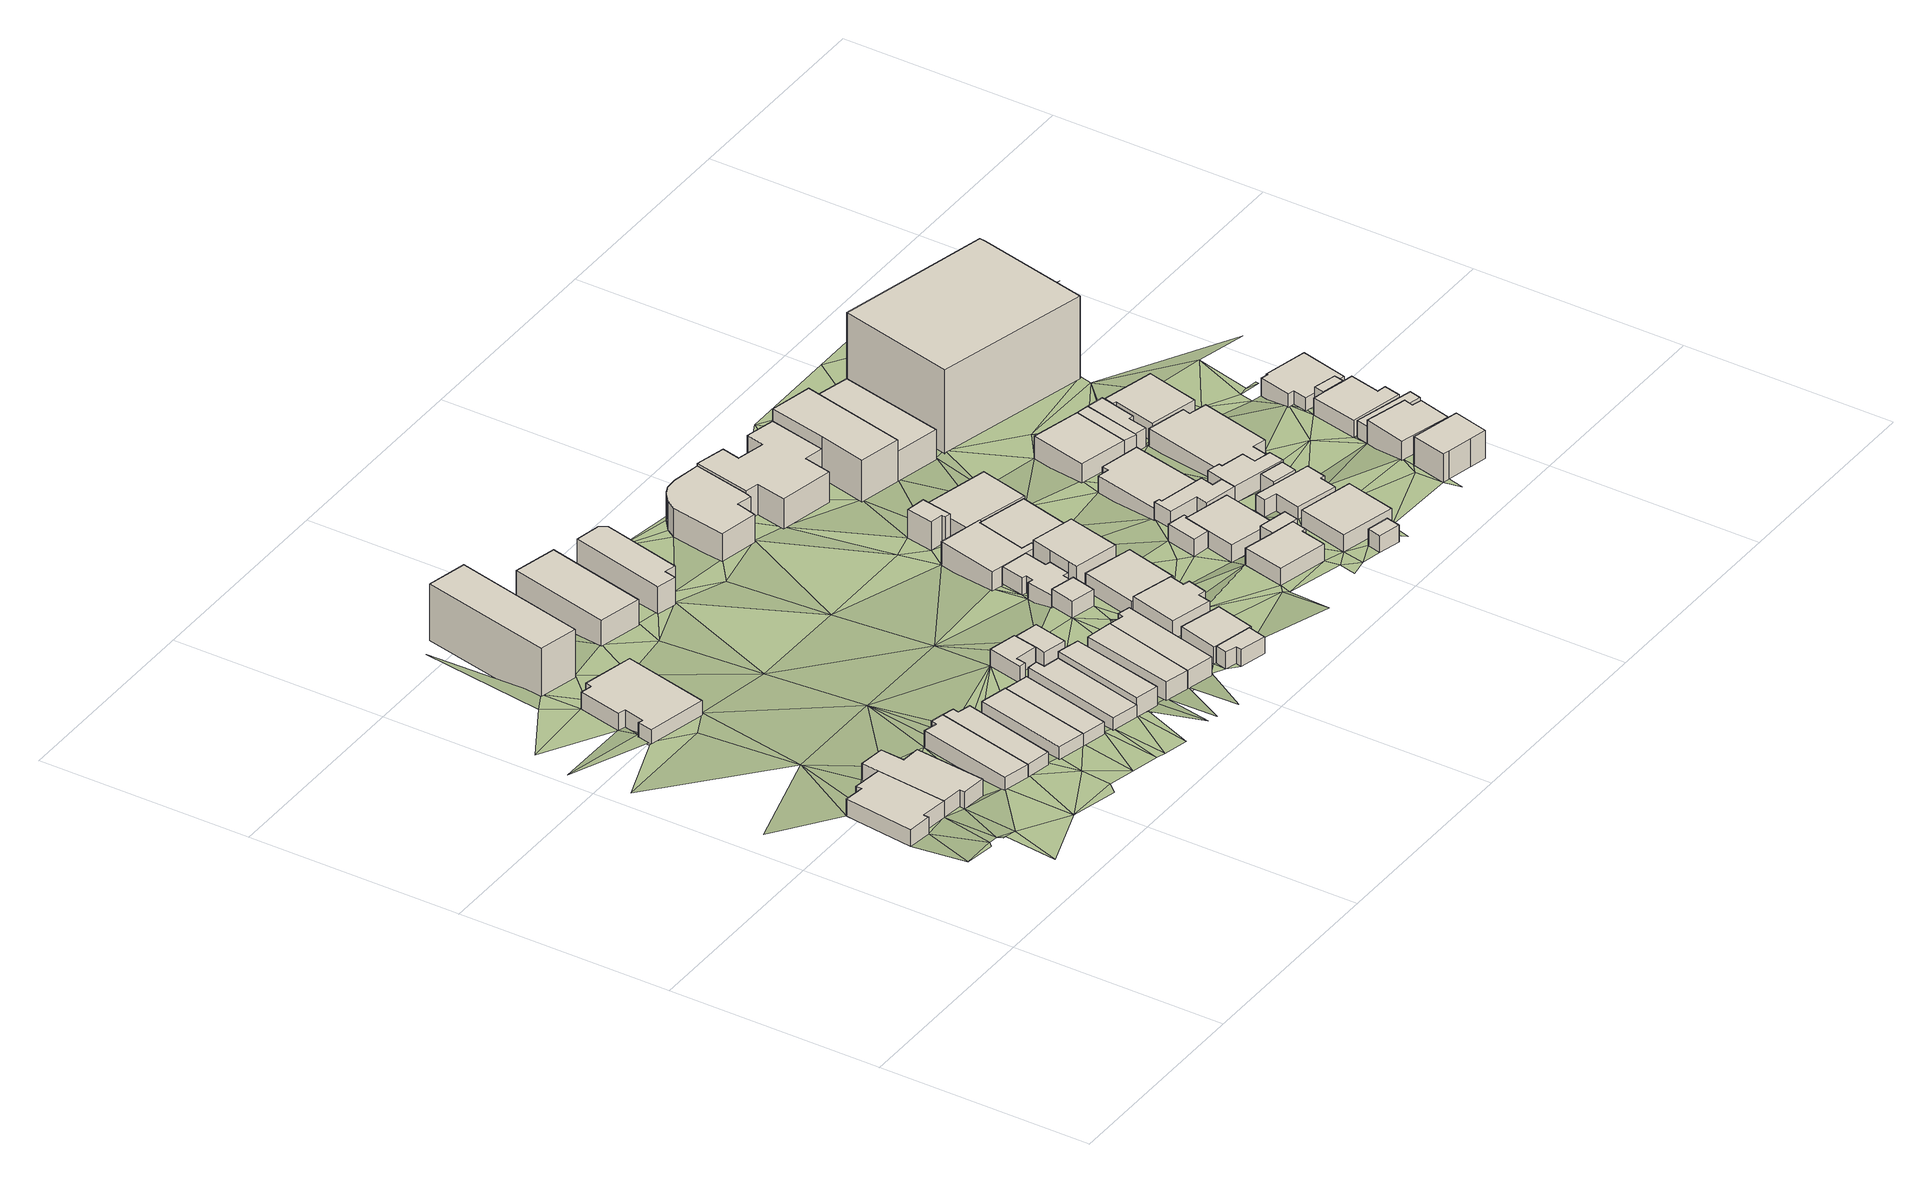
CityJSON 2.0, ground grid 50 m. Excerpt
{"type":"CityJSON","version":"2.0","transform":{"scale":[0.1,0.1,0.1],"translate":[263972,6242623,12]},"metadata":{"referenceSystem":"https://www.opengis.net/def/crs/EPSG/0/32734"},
"CityObjects":{
"building1":{"type":"Building","attributes":{"address":"Barton Street 7915 Cape Town","building":"house","building:levels":"1","footprint":{"type":"Polygon"},"plus_code":"CPXGX4X9+XFW","ground_height":18.93,"building_height":4.1,"roof_height":23.03},"geometry":[{"type":"Solid","lod":"1","boundaries":[[[[0,1,2,3]],[[1,4,5,2]],[[4,6,7,5]],[[6,8,9,7]],[[8,10,11,9]],[[10,12,13,11]],[[12,14,15,13]],[[14,0,3,15]],[[3,2,5,7,9,11,13,15]],[[14,12,10,8,6,4,1,0]]]]}]},
"building2":{"type":"Building","attributes":{"address":"3 Barton Street 7915 Cape Town","building":"semidetached_house","building:levels":"1","footprint":{"type":"Polygon"},"plus_code":"CQX3X9XC+XPW","ground_height":18.93,"building_height":4.1,"roof_height":23.03},"geometry":[{"type":"Solid","lod":"1","boundaries":[[[[0,14,15,3]],[[14,16,17,15]],[[16,18,19,17]],[[18,20,21,19]],[[20,22,23,21]],[[22,24,25,23]],[[24,26,27,25]],[[26,28,29,27]],[[28,0,3,29]],[[3,15,17,19,21,23,25,27,29]],[[28,26,24,22,20,18,16,14,0]]]]}]},
"building3":{"type":"Building","attributes":{"address":"5 Barton Street 7915 Cape Town","building":"semidetached_house","building:levels":"1","footprint":{"type":"Polygon"},"plus_code":"CQXPXFXV+X5X","ground_height":18.86,"building_height":4.1,"roof_height":22.96},"geometry":[{"type":"Solid","lod":"1","boundaries":[[[[30,31,32,33]],[[31,34,35,32]],[[34,36,37,35]],[[36,38,39,37]],[[38,40,41,39]],[[40,30,33,41]],[[33,32,35,37,39,41]],[[40,38,36,34,31,30]]]]}]},
"building4":{"type":"Building","attributes":{"building":"house","building:levels":"1","footprint":{"type":"Polygon"},"plus_code":"CPXWXQX7+X5W","ground_height":14.97,"building_height":4.1,"roof_height":19.07},"geometry":[{"type":"Solid","lod":"1","boundaries":[[[[42,43,44,45]],[[43,46,47,44]],[[46,48,49,47]],[[48,50,51,49]],[[50,52,53,51]],[[52,54,55,53]],[[54,56,57,55]],[[56,58,59,57]],[[58,60,61,59]],[[60,42,45,61]],[[45,44,47,49,51,53,55,57,59,61]],[[60,58,56,54,52,50,48,46,43,42]]]]}]},
"building5":{"type":"Building","attributes":{"address":"7 Barton Street Woodstock 7915 Cape Town","building":"semidetached_house","building:levels":"1","footprint":{"type":"Polygon"},"plus_code":"CRX2XGX9+XGX","ground_height":18.86,"building_height":4.1,"roof_height":22.96},"geometry":[{"type":"Solid","lod":"1","boundaries":[[[[31,30,33,32]],[[30,62,63,33]],[[62,64,65,63]],[[64,66,67,65]],[[66,68,69,67]],[[68,31,32,69]],[[32,33,63,65,67,69]],[[68,66,64,62,30,31]]]]}]},
"building6":{"type":"Building","attributes":{"address":"9 Barton Street Woodstock 7915 Cape Town","building":"semidetached_house","building:levels":"1","footprint":{"type":"Polygon"},"plus_code":"CRXFX9X2+X5X","ground_height":18.86,"building_height":4.1,"roof_height":22.96},"geometry":[{"type":"Solid","lod":"1","boundaries":[[[[70,71,72,73,74,75]],[[71,76,77,73,72]],[[76,78,79,77]],[[78,70,75,74,79]],[[74,73,77,79]],[[78,76,71,70]]]]}]},
"building7":{"type":"Building","attributes":{"address":"124 Victoria Road Woodstock 7915 Cape Town","building":"retail","building:levels":"4","footprint":{"type":"Polygon"},"plus_code":"CQX2XXXJ+X7R","ground_height":13.8,"building_height":12.5,"roof_height":26.3},"geometry":[{"type":"Solid","lod":"1","boundaries":[[[[80,81,82,83]],[[81,84,85,82]],[[84,86,87,85]],[[86,80,83,87]],[[83,82,85,87]],[[86,84,81,80]]]]}]},
"building8":{"type":"Building","attributes":{"address":"11 Barton Street Woodstock 7915 Cape Town","building":"semidetached_house","building:levels":"1","footprint":{"type":"Polygon"},"plus_code":"CRXQXGX6+XHR","ground_height":18.81,"building_height":4.1,"roof_height":22.91},"geometry":[{"type":"Solid","lod":"1","boundaries":[[[[70,78,88,75]],[[78,89,90,88]],[[89,91,92,90]],[[91,70,75,92]],[[75,88,90,92]],[[91,89,78,70]]]]}]},
"building9":{"type":"Building","attributes":{"address":"13 Barton Street Woodstock 7915 Cape Town","building":"semidetached_house","building:levels":"1","footprint":{"type":"Polygon"},"plus_code":"CVX5XVXH+X8R","ground_height":18.81,"building_height":4.1,"roof_height":22.91},"geometry":[{"type":"Solid","lod":"1","boundaries":[[[[93,94,95,96]],[[94,97,98,95]],[[97,99,100,98]],[[99,101,102,100]],[[101,103,104,102]],[[103,93,96,104]],[[96,95,98,100,102,104]],[[103,101,99,97,94,93]]]]}]},
"building10":{"type":"Building","attributes":{"address":"15 Barton Street Woodstock 7915 Cape Town","building":"semidetached_house","building:levels":"1","footprint":{"type":"Polygon"},"plus_code":"CVXFXVX8+X4W","ground_height":20.37,"building_height":4.1,"roof_height":24.47},"geometry":[{"type":"Solid","lod":"1","boundaries":[[[[94,93,96,105,106,95]],[[93,107,108,105,96]],[[107,109,110,108]],[[109,94,95,106,110]],[[106,105,108,110]],[[109,107,93,94]]]]}]},
"building11":{"type":"Building","attributes":{"address":"Barton Street Woodstock 7915 Cape Town","building":"garage","building:levels":"1","footprint":{"type":"Polygon"},"plus_code":"CVX9XPX6+XJX","ground_height":18.81,"building_height":4.1,"roof_height":22.91},"geometry":[{"type":"Solid","lod":"1","boundaries":[[[[111,112,113,114]],[[112,115,116,113]],[[115,117,118,116]],[[117,119,120,118]],[[119,121,122,120]],[[121,123,124,122]],[[123,111,114,124]],[[114,113,116,118,120,122,124]],[[123,121,119,117,115,112,111]]]]}]},
"building12":{"type":"Building","attributes":{"address":"128 Victoria Road Woodstock 7915 Cape Town","building":"retail","building:levels":"2","footprint":{"type":"Polygon"},"plus_code":"CRX4XFX6+XRW","ground_height":13.49,"building_height":6.9,"roof_height":20.39},"geometry":[{"type":"Solid","lod":"1","boundaries":[[[[125,126,127,128]],[[126,129,130,127]],[[129,131,132,130]],[[131,125,128,132]],[[128,127,130,132]],[[131,129,126,125]]]]}]},
"building13":{"type":"Building","attributes":{"address":"17 Barton Street Woodstock 7915 Cape Town","building":"semidetached_house","building:levels":"1","footprint":{"type":"Polygon"},"plus_code":"CVXVXXX3+XFR","ground_height":20.37,"building_height":4.1,"roof_height":24.47},"geometry":[{"type":"Solid","lod":"1","boundaries":[[[[133,134,135,136]],[[134,137,138,135]],[[137,139,140,138]],[[139,133,136,140]],[[136,135,138,140]],[[139,137,134,133]]]]}]},
"building14":{"type":"Building","attributes":{"address":"Barton Street Woodstock 7915 Cape Town","building":"garage","building:levels":"1","footprint":{"type":"Polygon"},"plus_code":"CVXMXXXM+X6R","ground_height":18.81,"building_height":4.1,"roof_height":22.91},"geometry":[{"type":"Solid","lod":"1","boundaries":[[[[112,111,114,113]],[[111,141,142,114]],[[141,143,144,142]],[[143,145,146,144]],[[145,112,113,146]],[[113,114,142,144,146]],[[145,143,141,111,112]]]]}]},
"building15":{"type":"Building","attributes":{"address":"19 Barton Street Woodstock 7915 Cape Town","building":"semidetached_house","building:levels":"1","footprint":{"type":"Polygon"},"plus_code":"C2X6X8XF+X9X","ground_height":20.41,"building_height":4.1,"roof_height":24.51},"geometry":[{"type":"Solid","lod":"1","boundaries":[[[[134,133,136,135]],[[133,147,148,136]],[[147,149,150,148]],[[149,151,152,150]],[[151,153,154,152]],[[153,134,135,154]],[[135,136,148,150,152,154]],[[153,151,149,147,133,134]]]]}]},
"building16":{"type":"Building","attributes":{"address":"12 Caleb Street 7915 Cape Town","building":"garage","building:levels":"1","footprint":{"type":"Polygon"},"plus_code":"C2XMX5XH+X8R","ground_height":20.41,"building_height":4.1,"roof_height":24.51},"geometry":[{"type":"Solid","lod":"1","boundaries":[[[[155,156,157,158]],[[156,159,160,157]],[[159,161,162,160]],[[161,163,164,162]],[[163,165,166,164]],[[165,155,158,166]],[[158,157,160,162,164,166]],[[165,163,161,159,156,155]]]]}]},
"building17":{"type":"Building","attributes":{"address":"Rubidor House 138 Victoria Road Woodstock Cape Town","building":"retail","building:levels":"2","footprint":{"type":"Polygon"},"plus_code":"CRXRXPX9+XWW","ground_height":13.76,"building_height":6.9,"roof_height":20.66},"geometry":[{"type":"Solid","lod":"1","boundaries":[[[[167,168,169,170]],[[168,171,172,169]],[[171,173,174,172]],[[173,175,176,174]],[[175,177,178,176]],[[177,179,180,178]],[[179,167,170,180]],[[170,169,172,174,176,178,180]],[[179,177,175,173,171,168,167]]]]}]},
"building18":{"type":"Building","attributes":{"address":"12 Caleb Street Woodstock 7915 Cape Town","building":"house","building:levels":"1","footprint":{"type":"Polygon"},"plus_code":"C2XPX5XJ+XHR","ground_height":20.41,"building_height":4.1,"roof_height":24.51},"geometry":[{"type":"Solid","lod":"1","boundaries":[[[[156,155,158,157]],[[155,181,182,158]],[[181,183,184,182]],[[183,185,186,184]],[[185,187,188,186]],[[187,156,157,188]],[[157,158,182,184,186,188]],[[187,185,183,181,155,156]]]]}]},
"building19":{"type":"Building","attributes":{"address":"Woodstock Cape Town","building":"garage","building:levels":"1","footprint":{"type":"Polygon"},"plus_code":"C2XHXPX9+X4X","ground_height":18.77,"building_height":4.1,"roof_height":22.87},"geometry":[{"type":"Solid","lod":"1","boundaries":[[[[189,190,191,192,193,194]],[[190,195,196,192,191]],[[195,197,198,196]],[[197,189,194,193,198]],[[193,192,196,198]],[[197,195,190,189]]]]}]},
"building20":{"type":"Building","attributes":{"address":"10 Caleb Street Woodstock 7915 Cape Town","building":"house","building:levels":"1","footprint":{"type":"Polygon"},"plus_code":"C2XWX2X8+X3R","ground_height":20.41,"building_height":4.1,"roof_height":24.51},"geometry":[{"type":"Solid","lod":"1","boundaries":[[[[199,200,201,202]],[[200,203,204,201]],[[203,205,206,204]],[[205,207,208,206]],[[207,209,210,208]],[[209,211,212,210]],[[211,213,214,212]],[[213,199,202,214]],[[202,201,204,206,208,210,212,214]],[[213,211,209,207,205,203,200,199]]]]}]},
"building21":{"type":"Building","attributes":{"address":"Woodstock Cape Town","building":"yes","building:levels":"1","footprint":{"type":"Polygon"},"plus_code":"C2XPXFX2+XXW","ground_height":17.2,"building_height":4.1,"roof_height":21.3},"geometry":[{"type":"Solid","lod":"1","boundaries":[[[[215,216,217,218]],[[216,219,220,217]],[[219,221,222,220]],[[221,223,224,222]],[[223,225,191,224]],[[225,226,194,191]],[[226,227,228,194]],[[227,229,230,228]],[[229,231,232,230]],[[231,233,234,232]],[[233,235,236,234]],[[235,237,238,236]],[[237,215,218,238]],[[218,217,220,222,224,191,194,228,230,232,234,236,238]],[[237,235,233,231,229,227,226,225,223,221,219,216,215]]]]}]},
"building22":{"type":"Building","attributes":{"address":"8 Caleb Street Woodstock 7915 Cape Town","building":"house","building:levels":"1","footprint":{"type":"Polygon"},"plus_code":"C3X4X2X6+XJR","ground_height":18.77,"building_height":4.1,"roof_height":22.87},"geometry":[{"type":"Solid","lod":"1","boundaries":[[[[239,240,241,242]],[[240,243,244,241]],[[243,245,246,244]],[[245,247,248,246]],[[247,249,250,248]],[[249,239,242,250]],[[242,241,244,246,248,250]],[[249,247,245,243,240,239]]]]}]},
"building23":{"type":"Building","attributes":{"address":"Woodstock Cape Town","building":"yes","building:levels":"1","footprint":{"type":"Polygon"},"plus_code":"C2XRXJX4+X7X","ground_height":17.2,"building_height":4.1,"roof_height":21.3},"geometry":[{"type":"Solid","lod":"1","boundaries":[[[[251,252,238,218]],[[252,253,254,238]],[[253,255,256,254]],[[255,257,258,256]],[[257,259,260,258]],[[259,261,262,260]],[[261,263,264,262]],[[263,265,266,264]],[[265,267,268,266]],[[267,251,218,268]],[[218,238,254,256,258,260,262,264,266,268]],[[267,265,263,261,259,257,255,253,252,251]]]]}]},
"building24":{"type":"Building","attributes":{"address":"140 Victoria Road Woodstock 7915 Cape Town","building":"retail","building:levels":"2","footprint":{"type":"Polygon"},"plus_code":"C2X3X7XV+XHV","ground_height":13.86,"building_height":6.9,"roof_height":20.76},"geometry":[{"type":"Solid","lod":"1","boundaries":[[[[269,270,271,272]],[[270,273,274,271]],[[273,275,276,274]],[[275,277,278,276]],[[277,279,280,278]],[[279,281,282,280]],[[281,283,284,282]],[[283,285,286,284]],[[285,287,288,286]],[[287,289,290,288]],[[289,269,272,290]],[[272,271,274,276,278,280,282,284,286,288,290]],[[289,287,285,283,281,279,277,275,273,270,269]]]]}]},
"building25":{"type":"Building","attributes":{"address":"6 Caleb Street Woodstock 7915 Cape Town","building":"house","building:levels":"2","footprint":{"type":"Polygon"},"plus_code":"C3X6X5X4+XWW","ground_height":17.19,"building_height":6.9,"roof_height":24.09},"geometry":[{"type":"Solid","lod":"1","boundaries":[[[[233,231,232,291,292,234]],[[231,293,294,291,232]],[[293,295,296,294]],[[295,297,298,296]],[[297,299,300,298]],[[299,233,234,292,300]],[[292,291,294,296,298,300]],[[299,297,295,293,231,233]]]]}]},
"building26":{"type":"Building","attributes":{"address":"Caleb Street Woodstock 7915 Cape Town","building":"yes","building:levels":"2","footprint":{"type":"Polygon"},"plus_code":"C2XXXHX5+XJX","ground_height":15.65,"building_height":6.9,"roof_height":22.55},"geometry":[{"type":"Solid","lod":"1","boundaries":[[[[301,302,303,304]],[[302,305,306,303]],[[305,307,308,306]],[[307,309,310,308]],[[309,311,312,310]],[[311,301,304,312]],[[304,303,306,308,310,312]],[[311,309,307,305,302,301]]]]}]},
"building27":{"type":"Building","attributes":{"address":"4 Caleb Street Woodstock 7915 Cape Town","building":"house","building:levels":"1","footprint":{"type":"Polygon"},"plus_code":"C3X9XPX6+XGX","ground_height":17.19,"building_height":4.1,"roof_height":21.29},"geometry":[{"type":"Solid","lod":"1","boundaries":[[[[255,313,314,256]],[[313,315,316,314]],[[315,261,262,316]],[[261,259,260,262]],[[259,257,258,260]],[[257,255,256,258]],[[256,314,316,262,260,258]],[[257,259,261,315,313,255]]]]}]},
"building28":{"type":"Building","attributes":{"address":"9 Caleb Street Woodstock 7915 Cape Town","building":"residential","building:use":"residential","building:levels":"1","beds":"9","social_facility":"group_home","footprint":{"type":"Polygon"},"plus_code":"C4X8XCXP+X4V","ground_height":20.32,"building_height":4.1,"roof_height":24.42},"geometry":[{"type":"Solid","lod":"1","boundaries":[[[[317,318,319,320]],[[318,321,322,319]],[[321,323,324,322]],[[323,325,326,324]],[[325,327,328,326]],[[327,329,330,328]],[[329,317,320,330]],[[320,319,322,324,326,328,330]],[[329,327,325,323,321,318,317]]]]}]},
"building29":{"type":"Building","attributes":{"address":"Caleb Street Woodstock 7915 Cape Town","building":"garage","building:levels":"1","footprint":{"type":"Polygon"},"plus_code":"C4X4X6X3+XXV","ground_height":18.75,"building_height":4.1,"roof_height":22.85},"geometry":[{"type":"Solid","lod":"1","boundaries":[[[[331,332,333,334]],[[332,335,336,333]],[[335,337,338,336]],[[337,339,340,338]],[[339,341,342,340]],[[341,331,334,342]],[[334,333,336,338,340,342]],[[341,339,337,335,332,331]]]]}]},
"building30":{"type":"Building","attributes":{"address":"144 Victoria Road Woodstock 7915 Cape Town","building":"retail","building:levels":"2","footprint":{"type":"Polygon"},"plus_code":"C2XWXQX9+X9V","ground_height":14.53,"building_height":6.9,"roof_height":21.43},"geometry":[{"type":"Solid","lod":"1","boundaries":[[[[343,344,272,345,346,271]],[[344,347,348,345,272]],[[347,349,350,348]],[[349,351,352,350]],[[351,353,354,352]],[[353,355,356,354]],[[355,357,358,356]],[[357,359,360,358]],[[359,361,362,360]],[[361,363,364,362]],[[363,365,366,364]],[[365,343,271,346,366]],[[346,345,348,350,352,354,356,358,360,362,364,366]],[[365,363,361,359,357,355,353,351,349,347,344,343]]]]}]},
"building31":{"type":"Building","attributes":{"address":"2 Caleb Street Woodstock 7915 Cape Town","building":"house","building:levels":"1","footprint":{"type":"Polygon"},"plus_code":"C3XGXXX6+X7X","ground_height":15.76,"building_height":4.1,"roof_height":19.86},"geometry":[{"type":"Solid","lod":"1","boundaries":[[[[367,368,369,370]],[[368,371,372,369]],[[371,373,374,372]],[[373,375,376,374]],[[375,377,378,376]],[[377,379,380,378]],[[379,381,382,380]],[[381,367,370,382]],[[370,369,372,374,376,378,380,382]],[[381,379,377,375,373,371,368,367]]]]}]},
"building32":{"type":"Building","attributes":{"address":"Caleb Street Woodstock 7915 Cape Town","building":"garage","building:levels":"1","footprint":{"type":"Polygon"},"plus_code":"C4XHXVXF+XRX","ground_height":20.29,"building_height":4.1,"roof_height":24.39},"geometry":[{"type":"Solid","lod":"1","boundaries":[[[[383,384,320,319]],[[384,385,386,320]],[[385,387,388,386]],[[387,389,390,388]],[[389,383,319,390]],[[319,320,386,388,390]],[[389,387,385,384,383]]]]}]},
"building33":{"type":"Building","attributes":{"address":"7 Caleb Street Woodstock 7915 Cape Town","building":"house","building:levels":"1","footprint":{"type":"Polygon"},"plus_code":"C4XCXJXC+XQV","ground_height":18.75,"building_height":4.1,"roof_height":22.85},"geometry":[{"type":"Solid","lod":"1","boundaries":[[[[391,392,393,334]],[[392,394,395,393]],[[394,396,397,395]],[[396,398,336,397]],[[398,399,333,336]],[[399,391,334,333]],[[334,393,395,397,336,333]],[[399,398,396,394,392,391]]]]}]},
"building34":{"type":"Building","attributes":{"address":"Caesar Street 7915 Woodstock, Cape Town","building":"garage","building:levels":"1","footprint":{"type":"Polygon"},"plus_code":"C5X3XQXM+XJW","ground_height":20.29,"building_height":4.1,"roof_height":24.39},"geometry":[{"type":"Solid","lod":"1","boundaries":[[[[400,401,402,403]],[[401,404,405,402]],[[404,406,407,405]],[[406,400,403,407]],[[403,402,405,407]],[[406,404,401,400]]]]}]},
"building35":{"type":"Building","attributes":{"address":"Caleb Street Woodstock 7915 Cape Town","building":"garage","building:levels":"1","footprint":{"type":"Polygon"},"plus_code":"C4XMXFXM+XXR","ground_height":18.71,"building_height":4.1,"roof_height":22.81},"geometry":[{"type":"Solid","lod":"1","boundaries":[[[[408,409,410,411]],[[409,412,413,414,410]],[[412,415,416,417,414,413]],[[415,418,419,420,417,416]],[[418,421,422,423,420,419]],[[421,424,425,423,422]],[[424,426,427,425]],[[426,428,429,427]],[[428,430,431,429]],[[430,408,411,431]],[[411,410,414,417,420,423,425,427,429,431]],[[430,428,426,424,421,418,415,412,409,408]]]]}]},
"building36":{"type":"Building","attributes":{"address":"8 Caesar Street Woodstock 7915 Cape Town","building":"house","building:levels":"1","footprint":{"type":"Polygon"},"plus_code":"C5X5X3X4+XFX","ground_height":20.29,"building_height":4.1,"roof_height":24.39},"geometry":[{"type":"Solid","lod":"1","boundaries":[[[[432,433,434,435]],[[433,436,437,434]],[[436,438,439,437]],[[438,432,435,439]],[[435,434,437,439]],[[438,436,433,432]]]]}]},
"building37":{"type":"Building","attributes":{"address":"146 Victoria Road Woodstock 7915 Cape Town","building":"retail","building:levels":"3","footprint":{"type":"Polygon"},"plus_code":"C3XPX8X9+X2X","ground_height":14.65,"building_height":9.7,"roof_height":24.35},"geometry":[{"type":"Solid","lod":"1","boundaries":[[[[440,441,442,443,444,445]],[[441,446,356,447,443,442]],[[446,448,449,450,447,356]],[[448,451,452,450,449]],[[451,440,445,444,452]],[[444,443,447,450,452]],[[451,448,446,441,440]]]]}]},
"building38":{"type":"Building","attributes":{"address":"6 Caleb Street Woodstock 7915 Cape Town","building":"house","building:levels":"1","footprint":{"type":"Polygon"},"plus_code":"C4XPXCXX+XHX","ground_height":17.16,"building_height":4.1,"roof_height":21.26},"geometry":[{"type":"Solid","lod":"1","boundaries":[[[[453,454,413,416]],[[454,455,456,413]],[[455,457,458,456]],[[457,459,460,458]],[[459,461,462,460]],[[461,463,464,462]],[[463,465,466,464]],[[465,453,416,466]],[[416,413,456,458,460,462,464,466]],[[465,463,461,459,457,455,454,453]]]]}]},
"building39":{"type":"Building","attributes":{"address":"6 Caesar Street Woodstock 7915 Cape Town","building":"house","building:levels":"1","footprint":{"type":"Polygon"},"plus_code":"C5X9X5X2+X5X","ground_height":18.71,"building_height":4.1,"roof_height":22.81},"geometry":[{"type":"Solid","lod":"1","boundaries":[[[[467,468,469,470]],[[468,471,472,469]],[[471,473,474,472]],[[473,475,476,474]],[[475,477,478,476]],[[477,479,480,478]],[[479,481,482,480]],[[481,467,470,482]],[[470,469,472,474,476,478,480,482]],[[481,479,477,475,473,471,468,467]]]]}]},
"building40":{"type":"Building","attributes":{"address":"148 Victoria Road Woodstock 7915 Cape Town","building":"retail","building:levels":"2","footprint":{"type":"Polygon"},"plus_code":"C4X5X5X7+XPX","ground_height":14.65,"building_height":6.9,"roof_height":21.55},"geometry":[{"type":"Solid","lod":"1","boundaries":[[[[440,451,483,445]],[[451,484,485,483]],[[484,486,487,485]],[[486,440,445,487]],[[445,483,485,487]],[[486,484,451,440]]]]}]},
"building41":{"type":"Building","attributes":{"address":"Caesar Street Woodstock 7915 Cape Town","building":"garage","building:levels":"1","footprint":{"type":"Polygon"},"plus_code":"C5XCXHXQ+XRV","ground_height":18.71,"building_height":4.1,"roof_height":22.81},"geometry":[{"type":"Solid","lod":"1","boundaries":[[[[488,489,490,491]],[[489,492,493,490]],[[492,494,495,493]],[[494,488,491,495]],[[491,490,493,495]],[[494,492,489,488]]]]}]},
"building42":{"type":"Building","attributes":{"address":"Caesar Street Woodstock 7915 Cape Town","building":"garage","building:levels":"1","footprint":{"type":"Polygon"},"plus_code":"C5X6XVXC+X6W","ground_height":18.71,"building_height":4.1,"roof_height":22.81},"geometry":[{"type":"Solid","lod":"1","boundaries":[[[[496,497,498,499,500,501]],[[497,502,503,504,499,498]],[[502,505,506,507,504,503]],[[505,508,509,510,507,506]],[[508,511,512,510,509]],[[511,428,429,512]],[[428,426,427,429]],[[426,513,514,427]],[[513,496,501,500,514]],[[500,499,504,507,510,512,429,427,514]],[[513,426,428,511,508,505,502,497,496]]]]}]},
"building43":{"type":"Building","attributes":{"address":"1 Caleb Street Woodstock 7915 Cape Town","building":"house","building:levels":"1","footprint":{"type":"Polygon"},"plus_code":"C4XWXWXM+X4X","ground_height":17.16,"building_height":4.1,"roof_height":21.26},"geometry":[{"type":"Solid","lod":"1","boundaries":[[[[515,516,517,518]],[[516,519,520,517]],[[519,521,522,520]],[[521,515,518,522]],[[518,517,520,522]],[[521,519,516,515]]]]}]},
"building44":{"type":"Building","attributes":{"address":"Caleb Street Woodstock 7915 Cape Town","building":"garage","building:levels":"1","footprint":{"type":"Polygon"},"plus_code":"C5X8X7X5+XGV","ground_height":17.16,"building_height":4.1,"roof_height":21.26},"geometry":[{"type":"Solid","lod":"1","boundaries":[[[[523,515,518,524]],[[515,521,522,518]],[[521,525,526,522]],[[525,527,528,526]],[[527,523,524,528]],[[524,518,522,526,528]],[[527,525,521,515,523]]]]}]},
"building45":{"type":"Building","attributes":{"address":"4 Caesar Street Woodstock 7915 Cape Town","building":"house","building:levels":"1","footprint":{"type":"Polygon"},"plus_code":"C5XMXHX2+XWV","ground_height":17.16,"building_height":4.1,"roof_height":21.26},"geometry":[{"type":"Solid","lod":"1","boundaries":[[[[529,530,506,509]],[[530,531,503,506]],[[531,532,498,503]],[[532,533,501,498]],[[533,534,535,501]],[[534,536,537,535]],[[536,538,539,537]],[[538,540,541,539]],[[540,542,543,541]],[[542,544,545,543]],[[544,546,547,545]],[[546,529,509,547]],[[509,506,503,498,501,535,537,539,541,543,545,547]],[[546,544,542,540,538,536,534,533,532,531,530,529]]]]}]},
"building46":{"type":"Building","attributes":{"address":"Caesar Street Woodstock 7915 Cape Town","building":"garage","building:levels":"1","footprint":{"type":"Polygon"},"plus_code":"C5XGX7X6+XQR","ground_height":17.16,"building_height":4.1,"roof_height":21.26},"geometry":[{"type":"Solid","lod":"1","boundaries":[[[[523,527,528,524]],[[527,548,549,528]],[[548,550,551,549]],[[550,552,553,551]],[[552,554,555,553]],[[554,523,524,555]],[[524,528,549,551,553,555]],[[554,552,550,548,527,523]]]]}]},
"building47":{"type":"Building","attributes":{"address":"9 Caesar Street Woodstock Cape Town","building":"house","building:levels":"2","footprint":{"type":"Polygon"},"plus_code":"C6XMX7XW+XWV","ground_height":20.21,"building_height":6.9,"roof_height":27.11},"geometry":[{"type":"Solid","lod":"1","boundaries":[[[[556,557,558,559,560,561]],[[557,562,563,559,558]],[[562,564,565,563]],[[564,566,567,565]],[[566,568,569,567]],[[568,556,561,560,569]],[[560,559,563,565,567,569]],[[568,566,564,562,557,556]]]]}]},
"building48":{"type":"Building","attributes":{"address":"2 Caesar Street Woodstock 7915 Cape Town","building":"house","building:levels":"1","footprint":{"type":"Polygon"},"plus_code":"C5XWXMXP+XFV","ground_height":17.02,"building_height":4.1,"roof_height":21.12},"geometry":[{"type":"Solid","lod":"1","boundaries":[[[[570,571,572,573]],[[571,574,575,572]],[[574,576,577,575]],[[576,578,579,577]],[[578,580,581,579]],[[580,570,573,581]],[[573,572,575,577,579,581]],[[580,578,576,574,571,570]]]]}]},
"building49":{"type":"Building","attributes":{"address":"The Victoria 152 Victoria Road Woodstock 7915 Cape Town","building":"apartments","building:levels":"7","footprint":{"type":"Polygon"},"plus_code":"C5XCXMXF+X8R","ground_height":14.65,"building_height":20.9,"roof_height":35.55},"geometry":[{"type":"Solid","lod":"1","boundaries":[[[[582,583,584,585,586,587]],[[583,588,589,585,584]],[[588,590,591,589]],[[590,592,593,591]],[[592,582,587,586,593]],[[586,585,589,591,593]],[[592,590,588,583,582]]]]}]},
"building50":{"type":"Building","attributes":{"address":"7 Caesar Street Woodstock 7915 Cape Town","building":"house","building:levels":"1","footprint":{"type":"Polygon"},"plus_code":"C6XRX7X3+X3R","ground_height":20.21,"building_height":4.1,"roof_height":24.31},"geometry":[{"type":"Solid","lod":"1","boundaries":[[[[594,595,596,597,598,599]],[[595,600,601,597,596]],[[600,602,603,601]],[[602,604,605,603]],[[604,606,607,605]],[[606,594,599,598,607]],[[598,597,601,603,605,607]],[[606,604,602,600,595,594]]]]}]},
"building51":{"type":"Building","attributes":{"address":"Caesar Street Woodstock 7915 Cape Town","building":"garage","building:levels":"1","footprint":{"type":"Polygon"},"plus_code":"C6XXX3XW+XFW","ground_height":18.68,"building_height":4.1,"roof_height":22.78},"geometry":[{"type":"Solid","lod":"1","boundaries":[[[[595,594,599,596]],[[594,608,609,599]],[[608,610,611,609]],[[610,612,613,611]],[[612,595,596,613]],[[596,599,609,611,613]],[[612,610,608,594,595]]]]}]},
"building52":{"type":"Building","attributes":{"address":"5 Caesar Street Woodstock 7915 Cape Town","building":"house","building:levels":"1","footprint":{"type":"Polygon"},"plus_code":"C6XWXMX7+X7W","ground_height":18.64,"building_height":4.1,"roof_height":22.74},"geometry":[{"type":"Solid","lod":"1","boundaries":[[[[614,615,616,617]],[[615,618,619,616]],[[618,620,621,619]],[[620,622,623,621]],[[622,624,625,623]],[[624,626,627,625]],[[626,628,629,627]],[[628,614,617,629]],[[617,616,619,621,623,625,627,629]],[[628,626,624,622,620,618,615,614]]]]}]},
"building53":{"type":"Building","attributes":{"address":"Caesar Street 7915 Woodstock, Cape Town","building":"garage","building:levels":"1","footprint":{"type":"Polygon"},"plus_code":"C7X2X4X8+X8X","ground_height":18.68,"building_height":4.1,"roof_height":22.78},"geometry":[{"type":"Solid","lod":"1","boundaries":[[[[630,615,616,631,632,633]],[[615,614,634,635,631,616]],[[614,636,637,638,635,634]],[[636,630,633,632,638,637]],[[632,631,635,638]],[[636,614,615,630]]]]}]},
"building54":{"type":"Building","attributes":{"address":"3 Caesar Street Woodstock 7915 Cape Town","building":"house","building:levels":"1","footprint":{"type":"Polygon"},"plus_code":"C7X3XGX3+XRR","ground_height":17.16,"building_height":4.1,"roof_height":21.26},"geometry":[{"type":"Solid","lod":"1","boundaries":[[[[639,640,641,642]],[[640,643,644,641]],[[643,645,646,644]],[[645,647,648,646]],[[647,649,650,648]],[[649,651,652,650]],[[651,653,654,652]],[[653,655,637,654]],[[655,656,657,637]],[[656,639,642,657]],[[642,641,644,646,648,650,652,654,637,657]],[[656,655,653,651,649,647,645,643,640,639]]]]}]},
"terrain1":{"type":"TINRelief","geometry":[{"type":"CompositeSurface","lod":"1","boundaries":[[[8,658,10]],[[658,659,660]],[[658,660,10]],[[661,662,663]],[[664,665,661]],[[10,660,14]],[[14,660,664]],[[661,663,664]],[[14,12,10]],[[662,666,663]],[[6,667,668]],[[4,1,6]],[[18,664,663]],[[14,664,18]],[[667,6,1]],[[14,18,16]],[[18,663,669]],[[669,663,666]],[[0,28,1]],[[28,667,1]],[[669,20,18]],[[667,670,671]],[[671,670,672]],[[673,672,674]],[[673,674,50]],[[667,28,26]],[[666,675,669]],[[666,676,677]],[[26,24,22]],[[20,669,38]],[[678,50,48]],[[679,675,666]],[[679,666,677]],[[680,678,48]],[[38,22,20]],[[52,674,681]],[[50,674,52]],[[26,22,38]],[[670,667,682]],[[670,682,672]],[[679,683,675]],[[684,667,26]],[[677,685,679]],[[48,686,680]],[[687,683,679]],[[38,684,26]],[[43,48,46]],[[43,686,48]],[[667,684,682]],[[38,36,34]],[[679,685,688]],[[679,688,687]],[[686,689,680]],[[683,687,690]],[[686,43,691]],[[684,38,34]],[[692,685,693]],[[688,685,692]],[[34,31,684]],[[683,690,64]],[[43,42,691]],[[68,66,64]],[[684,31,68]],[[693,694,695]],[[692,693,695]],[[682,684,696]],[[42,682,696]],[[694,697,698]],[[694,698,695]],[[42,699,691]],[[64,117,68]],[[695,91,692]],[[117,684,68]],[[700,691,701]],[[64,690,117]],[[698,697,702]],[[699,701,691]],[[42,696,703]],[[690,70,117]],[[699,42,703]],[[101,91,695]],[[704,705,702]],[[702,705,698]],[[701,706,700]],[[119,70,91]],[[696,684,707]],[[704,708,705]],[[701,709,706]],[[699,710,701]],[[117,70,119]],[[101,119,91]],[[117,707,684]],[[711,712,708]],[[713,699,703]],[[119,101,121]],[[101,99,121]],[[710,699,125]],[[97,714,99]],[[123,121,99]],[[715,703,696]],[[97,94,714]],[[705,708,137]],[[141,99,714]],[[111,123,99]],[[141,714,94]],[[703,716,713]],[[111,99,141]],[[717,712,718]],[[705,137,109]],[[707,719,696]],[[141,94,143]],[[715,696,719]],[[707,117,115]],[[716,703,715]],[[109,143,94]],[[143,109,137]],[[115,145,707]],[[115,112,145]],[[713,716,167]],[[137,134,143]],[[717,159,187]],[[131,713,167]],[[159,156,187]],[[159,163,161]],[[187,185,717]],[[720,721,715]],[[143,195,145]],[[143,134,195]],[[185,149,717]],[[715,719,722]],[[707,145,223]],[[720,715,722]],[[151,134,153]],[[195,134,151]],[[149,185,723]],[[265,719,707]],[[190,145,195]],[[181,155,165]],[[185,183,723]],[[151,149,724]],[[151,724,195]],[[723,199,149]],[[725,707,223]],[[722,726,720]],[[223,145,190]],[[177,720,727]],[[199,724,149]],[[728,723,183]],[[729,722,719]],[[195,724,197]],[[239,724,199]],[[725,265,707]],[[724,239,197]],[[720,726,281]],[[720,281,727]],[[199,240,239]],[[730,728,183]],[[197,239,249]],[[726,722,729]],[[223,221,216]],[[730,731,728]],[[216,725,223]],[[181,732,183]],[[733,189,197]],[[221,219,216]],[[734,729,719]],[[265,734,719]],[[735,725,216]],[[733,197,249]],[[199,213,240]],[[215,735,216]],[[215,725,735]],[[736,733,249]],[[733,736,229]],[[732,181,737]],[[730,183,732]],[[209,213,211]],[[229,736,231]],[[279,727,281]],[[213,209,245]],[[245,240,213]],[[240,245,243]],[[279,277,727]],[[249,738,736]],[[277,739,727]],[[299,235,233]],[[209,730,321]],[[237,235,299]],[[730,732,323]],[[737,740,732]],[[209,321,245]],[[247,738,249]],[[265,302,734]],[[741,237,299]],[[729,734,742]],[[743,729,744]],[[323,321,730]],[[744,729,742]],[[265,307,302]],[[732,740,323]],[[301,734,302]],[[734,301,742]],[[245,745,247]],[[307,265,381]],[[299,297,741]],[[265,263,381]],[[307,305,302]],[[741,297,746]],[[742,747,744]],[[744,747,748]],[[247,297,738]],[[745,245,341]],[[245,321,749]],[[307,381,309]],[[341,245,749]],[[323,740,325]],[[379,309,381]],[[750,746,297]],[[377,309,379]],[[309,377,373]],[[311,309,373]],[[751,742,301]],[[311,371,301]],[[375,373,377]],[[339,247,745]],[[339,297,247]],[[752,325,740]],[[753,343,754]],[[373,371,311]],[[261,755,263]],[[341,339,745]],[[751,301,371]],[[381,263,756]],[[331,341,749]],[[749,321,389]],[[757,750,297]],[[758,742,751]],[[389,321,318]],[[759,760,752]],[[754,343,365]],[[755,750,757]],[[297,339,761]],[[755,756,263]],[[325,752,433]],[[757,297,761]],[[760,433,752]],[[749,389,762]],[[325,329,327]],[[433,329,325]],[[339,337,763]],[[756,755,757]],[[363,361,365]],[[764,751,371]],[[761,339,763]],[[751,765,758]],[[433,760,404]],[[766,758,765]],[[404,760,406]],[[317,329,767]],[[371,768,764]],[[335,424,337]],[[371,769,768]],[[762,389,770]],[[433,432,329]],[[365,361,359]],[[337,421,763]],[[329,432,767]],[[757,465,756]],[[465,757,761]],[[337,424,421]],[[767,432,770]],[[424,335,396]],[[433,404,436]],[[762,770,468]],[[770,432,771]],[[468,396,762]],[[404,401,436]],[[771,468,770]],[[756,465,772]],[[424,396,426]],[[436,401,773]],[[764,768,774]],[[768,769,774]],[[467,396,468]],[[769,756,516]],[[468,771,471]],[[396,467,426]],[[432,438,771]],[[359,441,775]],[[756,772,516]],[[465,463,461]],[[461,772,465]],[[408,430,428]],[[426,467,488]],[[776,774,769]],[[511,408,428]],[[777,771,438]],[[489,488,467]],[[776,769,516]],[[440,775,441]],[[467,481,489]],[[772,461,778]],[[511,459,408]],[[426,488,513]],[[777,438,779]],[[459,511,508]],[[777,779,477]],[[436,780,438]],[[459,778,461]],[[481,492,489]],[[781,774,776]],[[488,494,513]],[[776,516,782]],[[492,513,494]],[[481,513,492]],[[780,436,568]],[[459,508,783]],[[775,440,590]],[[778,459,784]],[[438,785,779]],[[513,786,496]],[[459,783,784]],[[781,776,590]],[[782,516,515]],[[590,440,781]],[[787,784,788]],[[780,785,438]],[[779,595,481]],[[789,513,481]],[[783,788,784]],[[790,791,786]],[[556,568,792]],[[786,513,789]],[[783,793,788]],[[780,568,566]],[[515,523,782]],[[794,788,793]],[[788,794,795]],[[775,590,796]],[[779,785,595]],[[786,789,790]],[[776,782,797]],[[780,566,785]],[[783,544,793]],[[794,793,578]],[[789,481,595]],[[794,578,576]],[[794,576,554]],[[576,574,554]],[[798,793,544]],[[566,564,785]],[[523,799,782]],[[544,542,540]],[[789,800,790]],[[595,620,789]],[[523,554,799]],[[540,798,544]],[[540,790,800]],[[620,595,612]],[[785,564,801]],[[799,554,574]],[[789,620,618]],[[802,564,562]],[[540,803,798]],[[782,799,797]],[[800,789,618]],[[799,574,804]],[[620,612,805]],[[803,804,798]],[[540,806,803]],[[800,806,540]],[[796,590,807]],[[800,618,808]],[[808,618,615]],[[809,800,808]],[[803,806,810]],[[615,630,808]],[[805,612,811]],[[645,806,800]],[[812,804,803]],[[803,810,812]],[[799,804,812]],[[810,813,814]],[[815,814,813]],[[814,812,810]],[[796,807,816]],[[817,799,812]],[[807,818,819]],[[807,820,816]]]}]}
},
"vertices":[
[250,480,69],[180,489,69],[180,489,110],[250,480,110],[179,475,69],[179,475,110],[132,481,69],[132,481,110],[110,314,69],[110,314,110],[167,308,69],[167,308,110],[168,320,69],[168,320,110],[232,312,69],[232,312,110],
[281,307,69],[281,307,110],[280,294,69],[280,294,110],[338,288,69],[338,288,110],[355,455,69],[355,455,110],[310,458,69],[310,458,110],[315,515,69],[315,515,110],[254,522,69],[254,522,110],
[430,239,69],[485,477,69],[485,477,110],[430,239,110],[454,484,69],[454,484,110],[450,470,69],[450,470,110],[418,478,69],[418,478,110],[366,254,69],[366,254,110],
[361,1143,30],[240,1170,30],[240,1170,71],[361,1143,71],[236,1155,30],[236,1155,71],[209,1161,30],[209,1161,71],[185,1058,30],[185,1058,71],[203,1053,30],[203,1053,71],[192,1004,30],[192,1004,71],[181,1007,30],[181,1007,71],[173,972,30],[173,972,71],[314,940,30],[314,940,71],
[488,228,69],[488,228,110],[541,448,69],[541,448,110],[510,456,69],[510,456,110],[513,470,69],[513,470,110],
[631,421,68],[566,436,68],[566,436,109],[566,436,110],[631,421,110],[631,421,109],[516,219,68],[516,219,110],[581,204,68],[581,204,110],
[278,1566,5],[208,1256,5],[208,1256,143],[278,1566,143],[301,1234,5],[301,1234,143],[372,1544,5],[372,1544,143],
[581,204,109],[639,191,68],[639,191,109],[690,408,68],[690,408,109],
[725,168,68],[778,389,68],[778,389,109],[725,168,109],[739,397,68],[739,397,109],[743,419,68],[743,419,109],[717,422,68],[717,422,109],[660,183,68],[660,183,109],
[725,168,125],[778,389,125],[781,155,68],[781,155,125],[831,376,68],[831,376,125],
[786,448,68],[797,502,68],[797,502,109],[786,448,109],[798,506,68],[798,506,109],[731,521,68],[731,521,109],[712,439,68],[712,439,109],[728,436,68],[728,436,109],[732,458,68],[732,458,109],
[482,1490,15],[426,1252,15],[426,1252,84],[482,1490,84],[528,1228,15],[528,1228,84],[584,1466,15],[584,1466,84],
[862,135,68],[917,355,68],[917,355,125],[862,135,125],[853,367,68],[853,367,125],[805,149,68],[805,149,125],
[780,423,68],[780,423,109],[836,411,68],[836,411,109],[854,490,68],[854,490,109],
[928,119,68],[928,119,125],[985,352,68],[985,352,125],[955,359,68],[955,359,125],[952,346,68],[952,346,125],
[1055,111,84],[964,132,84],[964,132,125],[1055,111,125],[957,104,84],[957,104,125],[984,97,84],[984,97,125],[981,83,84],[981,83,125],[1044,67,84],[1044,67,125],
[637,1444,18],[583,1217,18],[583,1217,87],[637,1444,87],[630,1206,18],[630,1206,87],[636,1233,18],[636,1233,87],[663,1227,18],[663,1227,87],[708,1415,18],[708,1415,87],[697,1432,18],[697,1432,87],
[1060,109,84],[1060,109,125],[1084,202,84],[1084,202,125],[984,228,84],[984,228,125],[959,134,84],[959,134,125],
[1033,516,68],[975,530,68],[975,530,93],[975,530,109],[1033,516,109],[1033,516,93],[961,472,68],[961,472,109],[1019,458,68],[1019,458,109],
[1021,366,68],[992,253,68],[992,253,125],[1021,366,125],[1090,228,68],[1090,228,125],[1097,258,68],[1097,258,125],[1115,254,68],[1115,254,125],[1127,300,68],[1127,300,125],[1112,304,68],[1112,304,125],[1121,340,68],[1121,340,125],
[1007,668,52],[995,613,52],[995,613,93],[1007,668,93],[1005,610,52],[1005,610,93],[1001,592,52],[1001,592,93],[988,595,52],[988,595,93],[975,530,52],[1033,516,52],[1039,515,52],[1039,515,93],[1047,548,52],[1047,548,93],[1060,545,52],[1060,545,93],[1072,596,52],[1072,596,93],[1060,599,52],[1060,599,93],[1073,654,52],[1073,654,93],
[1024,371,68],[1120,350,68],[1120,350,109],[1024,371,109],[1122,355,68],[1122,355,109],[1144,349,68],[1144,349,109],[1176,473,68],[1176,473,109],[1058,503,68],[1058,503,109],
[1007,668,36],[1073,654,36],[1104,646,36],[1104,646,93],[1109,664,36],[1109,664,93],[1083,670,36],[1083,670,93],[1113,789,36],[1113,789,93],[1119,788,36],[1119,788,93],[1121,795,36],[1121,795,93],[1015,818,36],[1015,818,93],[980,675,36],[980,675,93],
[953,1243,18],[982,1378,18],[982,1378,88],[953,1243,88],[915,1389,18],[915,1389,88],[887,1388,18],[887,1388,88],[872,1381,18],[872,1381,88],[845,1359,18],[845,1359,88],[831,1337,18],[831,1337,88],[808,1208,18],[808,1208,88],[900,1189,18],[900,1189,88],[913,1237,18],[913,1237,88],[948,1229,18],[948,1229,88],
[1060,545,121],[1072,596,121],[1055,521,52],[1055,521,121],[1159,495,52],[1159,495,121],[1189,620,52],[1189,620,121],[1086,645,52],[1086,645,121],
[1058,926,36],[1047,863,36],[1047,863,106],[1058,926,106],[1078,857,36],[1078,857,106],[1077,849,36],[1077,849,106],[1091,846,36],[1091,846,106],[1104,918,36],[1104,918,106],
[1201,641,36],[1201,641,93],[1231,760,36],[1231,760,93],
[1417,238,83],[1360,250,83],[1360,250,124],[1417,238,124],[1287,268,83],[1287,268,124],[1264,169,83],[1264,169,124],[1384,142,83],[1384,142,124],[1398,204,83],[1398,204,124],[1408,202,83],[1408,202,124],
[1315,375,68],[1330,438,68],[1330,438,109],[1315,375,109],[1335,436,68],[1335,436,109],[1337,446,68],[1337,446,109],[1292,455,68],[1292,455,109],[1275,382,68],[1275,382,109],
[982,1378,19],[953,1243,19],[953,1243,94],[982,1378,94],[985,1236,19],[985,1236,94],[970,1165,19],[970,1165,94],[1099,1138,19],[1099,1138,94],[1113,1203,19],[1113,1203,94],[1159,1194,19],[1159,1194,94],[1188,1330,19],[1188,1330,94],[1119,1346,19],[1119,1346,94],[1109,1303,19],[1109,1303,94],[1042,1318,19],[1042,1318,94],[1052,1361,19],[1052,1361,94],
[1257,774,36],[1285,889,36],[1285,889,79],[1257,774,79],[1117,929,36],[1117,929,79],[1107,885,36],[1107,885,79],[1110,884,36],[1110,884,79],[1105,863,36],[1105,863,79],[1112,862,36],[1112,862,79],[1101,814,36],[1101,814,79],
[1360,250,68],[1417,238,68],[1429,235,68],[1429,235,124],[1437,270,68],[1437,270,124],[1368,285,68],[1368,285,124],
[1315,375,67],[1299,308,67],[1299,308,109],[1411,281,67],[1411,281,109],[1442,411,67],[1442,411,109],[1335,436,67],[1330,438,67],
[1520,51,83],[1528,84,83],[1528,84,124],[1520,51,124],[1476,96,83],[1476,96,124],[1468,64,83],[1468,64,124],
[1466,487,67],[1355,511,67],[1355,511,108],[1466,487,108],[1357,518,67],[1357,518,93],[1357,518,108],[1343,521,67],[1343,521,93],[1343,521,108],[1333,475,67],[1333,475,93],[1333,475,108],[1405,459,67],[1405,459,93],[1405,459,108],[1398,431,67],[1398,431,108],[1476,414,67],[1476,414,108],[1484,450,67],[1484,450,108],[1458,455,67],[1458,455,108],
[1460,245,83],[1431,126,83],[1431,126,124],[1460,245,124],[1561,95,83],[1561,95,124],[1590,214,83],[1590,214,124],
[1288,1308,20],[1188,1330,20],[1188,1330,96],[1188,1330,124],[1288,1308,124],[1288,1308,96],[1159,1194,20],[1159,1194,124],[1132,1082,20],[1132,1082,94],[1132,1082,124],[1231,1060,20],[1231,1060,124],
[1343,521,52],[1357,518,52],[1355,511,52],[1355,511,93],[1466,487,52],[1466,487,93],[1505,666,52],[1505,666,93],[1410,687,52],[1410,687,93],[1406,671,52],[1406,671,93],[1379,677,52],[1379,677,93],
[1476,364,67],[1469,338,67],[1469,338,108],[1476,364,108],[1499,330,67],[1499,330,108],[1483,269,67],[1483,269,108],[1584,244,67],[1584,244,108],[1594,285,67],[1594,285,108],[1604,282,67],[1604,282,108],[1616,330,67],[1616,330,108],
[1231,1060,96],[1337,1036,20],[1337,1036,96],[1391,1283,20],[1391,1283,96],
[1541,394,67],[1532,357,67],[1532,357,108],[1541,394,108],[1591,343,67],[1591,343,108],[1600,380,67],[1600,380,108],
[1615,419,67],[1574,429,67],[1574,429,93],[1574,429,108],[1615,419,108],[1615,419,93],[1581,462,67],[1581,462,93],[1581,462,108],[1524,475,67],[1524,475,93],[1524,475,108],[1526,483,67],[1526,483,93],[1526,483,108],[1495,491,67],[1495,491,108],[1607,382,67],[1607,382,108],
[1543,832,38],[1427,860,38],[1427,860,93],[1543,832,93],[1395,727,38],[1395,727,93],[1511,699,38],[1511,699,93],
[1573,826,38],[1573,826,93],[1541,690,38],[1541,690,93],[1543,693,38],[1543,693,93],
[1526,483,50],[1524,475,50],[1581,462,50],[1574,429,50],[1615,419,50],[1620,418,50],[1620,418,93],[1632,470,50],[1632,470,93],[1665,462,50],[1665,462,93],[1705,629,50],[1705,629,93],[1662,640,50],[1662,640,93],[1667,658,50],[1667,658,93],[1573,680,50],[1573,680,93],
[1572,687,38],[1572,687,93],[1582,733,38],[1582,733,93],[1593,730,38],[1593,730,93],[1614,817,38],[1614,817,93],
[1761,86,82],[1819,73,82],[1819,73,123],[1819,73,151],[1761,86,151],[1761,86,123],[1861,63,82],[1861,63,151],[1881,145,82],[1881,145,151],[1765,172,82],[1765,172,151],[1745,90,82],[1745,90,151],
[1709,658,38],[1740,783,38],[1740,783,91],[1709,658,91],[1616,813,38],[1616,813,91],[1610,790,38],[1610,790,91],[1619,787,38],[1619,787,91],[1594,686,38],[1594,686,91],
[1719,937,20],[1779,1201,20],[1779,1201,107],[1779,1201,235],[1719,937,235],[1719,937,107],[1781,1215,20],[1781,1215,235],[1418,1300,20],[1418,1300,235],[1354,1026,20],[1354,1026,235],
[1897,278,66],[1797,304,66],[1797,304,108],[1797,304,123],[1897,278,123],[1897,278,108],[1771,205,66],[1771,205,123],[1894,173,66],[1894,173,123],[1914,250,66],[1914,250,123],[1891,256,66],[1891,256,123],
[1939,268,66],[1939,268,108],[1946,296,66],[1946,296,108],[1804,332,66],[1804,332,108],
[1906,430,66],[1851,443,66],[1851,443,107],[1906,430,107],[1824,448,66],[1824,448,107],[1800,338,66],[1800,338,107],[1926,310,66],[1926,310,107],[1935,349,66],[1935,349,107],[1914,353,66],[1914,353,107],[1930,425,66],[1930,425,107],
[1857,467,66],[1851,443,108],[1857,467,108],[1857,467,107],[1906,430,93],[1906,430,108],[1911,454,66],[1911,454,93],[1911,454,108],
[1965,561,50],[1861,585,50],[1861,585,93],[1965,561,93],[1860,581,50],[1860,581,93],[1843,585,50],[1843,585,93],[1825,509,50],[1825,509,93],[1840,506,50],[1840,506,93],[1833,473,50],[1833,473,93],[1857,467,50],[1857,467,93],[1911,454,50],[1938,448,50],[1938,448,93],
[109,176,84],[180,167,84],[190,177,84],[225,161,84],[210,34,84],[250,155,84],[212,174,84],[218,162,84],[361,86,84],[250,665,55],[4,596,55],[366,254,84],[250,910,41],[1,910,41],[173,972,41],[1,1061,28],[181,1007,41],[430,239,84],[471,60,84],[493,83,84],[26,1154,28],[499,155,85],[161,1232,30],[192,1004,41],[314,940,41],[488,228,84],[499,665,54],[556,69,84],[208,1256,30],[516,219,84],[581,204,84],[232,1545,5],[566,436,69],[301,1234,30],[639,191,84],[621,55,84],[642,48,84],[660,183,84],[499,910,39],[700,35,84],[725,168,84],[426,1252,26],[348,1433,18],[400,1369,15],[748,155,84],[499,1160,26],[761,21,103],[781,155,84],[397,1392,15],[748,665,53],[805,149,84],[404,1390,15],[446,1358,15],[784,14,103],[862,135,84],[528,1228,26],[748,405,68],[630,1206,25],[583,1217,26],[928,119,84],[843,1,103],[748,910,37],[663,1227,25],[636,1233,25],[748,1160,25],[992,253,84],[997,405,68],[980,675,52],[808,1208,25],[748,1410,18],[1090,228,84],[900,1189,25],[1115,254,84],[1097,258,84],[1246,155,83],[1039,515,68],[997,910,36],[997,665,52],[1055,521,68],[1226,30,102],[1159,495,68],[887,1388,19],[1255,142,83],[1104,646,52],[970,1165,25],[913,1237,25],[948,1229,25],[1246,405,68],[1109,664,52],[985,1236,25],[953,1243,25],[1299,308,68],[1201,641,52],[1132,1082,27],[1389,108,83],[915,1389,19],[997,1410,19],[1231,760,52],[1257,774,52],[1246,665,52],[1099,1138,25],[1379,67,83],[1421,74,83],[1343,521,68],[1411,281,83],[1333,475,68],[1231,1060,27],[1159,1194,27],[1113,1203,25],[1429,235,83],[1246,910,38],[1285,889,38],[1437,270,83],[1483,269,83],[1395,727,52],[1546,46,83],[1337,1036,27],[1246,1410,20],[1354,1026,38],[1584,244,83],[1511,699,52],[1604,282,83],[1744,155,82],[1391,1283,27],[1495,910,38],[1573,680,52],[1541,690,52],[1771,205,82],[1620,418,66],[1543,693,52],[1572,687,52],[1744,405,66],[1665,462,66],[1632,470,66],[1752,49,82],[1594,686,52],[1593,730,52],[1582,733,52],[1495,1410,20],[1719,937,38],[1709,658,50],[1712,907,38],[1825,509,66],[1894,173,82],[1906,100,82],[1744,665,50],[1740,783,50],[1926,310,67],[1818,591,50],[1781,1215,27],[1833,473,66],[1840,506,66],[1825,622,50],[1946,296,67],[1879,755,52],[1874,611,52],[1848,624,50],[1875,618,52],[1744,1410,21],[1997,727,52],[1779,1201,27],[1993,1160,27],[2011,1377,22]
]}
